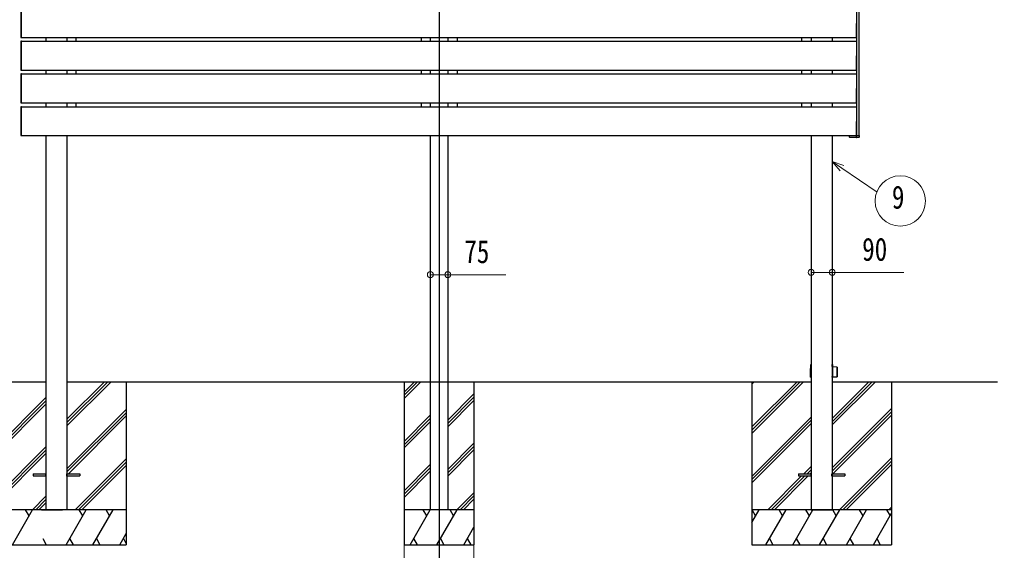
# Model space of a CAD drawing. Units: millimetres, scale not verified. Extents: x -12615 to 12615, y -8910 to 8910.
# Drawn here: x -7017 to -2816, y -5300 to -3019 of the extents above; entities that cross this region are included whole.
import ezdxf
from ezdxf.enums import TextEntityAlignment as Align

# ---------------------------------------------------------------- set-up
doc = ezdxf.new("R2010")
doc.units = ezdxf.units.MM
doc.header["$LTSCALE"] = 50
for name, color, linetype in [('0-4_YKK_12', 2, 'Continuous'), ('0-5_YKK_13', 4, 'Continuous'), ('0-6_YKK_A1', 4, 'Continuous')]:
    doc.layers.add(name, color=color, linetype=linetype)
doc.layers.add('0-7_YKK_D', color=6, linetype='Continuous', lineweight=18)
doc.styles.add('ＭＳ ゴシック', font='')
doc.styles.get('ＭＳ ゴシック').set_extended_font_data('MS Gothic')

msp = doc.modelspace()

# ---------------------------------------------------------------- linework, layer by layer
at = {"layer": '0-4_YKK_12'}
msp.add_line((-5214.85, -1834.91), (-5214.85, -5381.28), dxfattribs=at)
at = {"layer": '0-5_YKK_13'}
for p, q in [((-7011.85, -2973.09), (-7011.85, -3094.91)), ((-7009.35, -3095), (-7009.35, -2973)), ((-7011.85, -3094.91), (-7011.85, -3095.21)), ((-7010.91, -3096.2), (-7009.35, -3096.3)), ((-7009.35, -3096.3), (-7009.35, -3095)), ((-7011.85, -3112.79), (-7011.85, -3113.09)), ((-7011.85, -3113.09), (-7011.85, -3234.91)), ((-7009.35, -3235), (-7009.35, -3113)), ((-7011.85, -3234.91), (-7011.85, -3235.21)), ((-7009.35, -3236.3), (-7009.35, -3235)), ((-7011.85, -3252.79), (-7011.85, -3253.09)), ((-7011.85, -3253.09), (-7011.85, -3374.91)), ((-7010.91, -3236.2), (-7009.35, -3236.3)), ((-7009.35, -3375), (-7009.35, -3253)), ((-7011.85, -3374.91), (-7011.85, -3375.21)), ((-7011.85, -3394.19), (-7011.85, -3394.49)), ((-7011.85, -3394.49), (-7011.85, -3516.31)), ((-7010.91, -3376.2), (-7009.35, -3376.3)), ((-7009.35, -3376.3), (-7009.35, -3375)), ((-7009.35, -3516.4), (-7009.35, -3394.4)), ((-7011.85, -3516.31), (-7011.85, -3516.61)), ((-7010.91, -3517.6), (-7009.35, -3517.7)), ((-7009.35, -3517.7), (-7009.35, -3516.4))]:
    msp.add_line(p, q, dxfattribs=at)
for points in [[(-7009.35, -3113), (-7009.35, -3111.7), (-7010.91, -3111.8)], [(-7009.35, -3253), (-7009.35, -3251.7), (-7010.91, -3251.8)], [(-7009.35, -3394.4), (-7009.35, -3393.1), (-7010.91, -3393.2)]]:
    msp.add_lwpolyline(points, dxfattribs=at)
for centre, start, end in [((-7010.85, -3095.21), 180, 266.5), ((-7010.85, -3112.79), 93.5, 180), ((-7010.85, -3235.21), 180, 266.5), ((-7010.85, -3252.79), 93.5, 180), ((-7010.85, -3375.21), 180, 266.5), ((-7010.85, -3394.19), 93.5, 180), ((-7010.85, -3516.61), 180, 266.5)]:
    msp.add_arc(centre, 1, start, end, dxfattribs=at)
at = {"layer": '0-6_YKK_A1'}
for p, q in [((-3419.85, -3517.4), (-3419.85, -1852)), ((-3409.85, -3517.4), (-3409.85, -1852)), ((-7009.35, -3096), (-7009.35, -2972)), ((-6904.05, -3096), (-6904.05, -3112)), ((-6813.65, -3096), (-6813.65, -3112)), ((-6773.65, -3112), (-6773.65, -3096)), ((-5292.35, -3096), (-5292.35, -3112)), ((-5252.35, -3096), (-5252.35, -3112)), ((-5177.35, -3096), (-5177.35, -3112)), ((-5137.35, -3096), (-5137.35, -3112)), ((-3656.05, -3112), (-3656.05, -3096)), ((-3616.05, -3096), (-3616.05, -3112)), ((-3525.65, -3096), (-3525.65, -3112)), ((-7009.35, -3112), (-3420.35, -3112)), ((-7009.35, -3236), (-7009.35, -3112)), ((-7009.35, -3252), (-3420.35, -3252)), ((-7009.35, -3376), (-7009.35, -3252)), ((-6904.05, -3236), (-6904.05, -3252)), ((-6813.65, -3236), (-6813.65, -3252)), ((-6773.65, -3252), (-6773.65, -3236)), ((-5292.35, -3236), (-5292.35, -3252)), ((-5252.35, -3236), (-5252.35, -3252)), ((-5177.35, -3236), (-5177.35, -3252)), ((-5137.35, -3236), (-5137.35, -3252)), ((-3656.05, -3252), (-3656.05, -3236)), ((-3616.05, -3236), (-3616.05, -3252)), ((-3525.65, -3236), (-3525.65, -3252)), ((-7009.35, -3393.4), (-3420.35, -3393.4)), ((-7009.35, -3517.4), (-7009.35, -3393.4)), ((-6904.05, -3376), (-6904.05, -3393.4)), ((-6813.65, -3376), (-6813.65, -3393.4)), ((-6773.65, -3392), (-6773.65, -3376)), ((-5292.35, -3376), (-5292.35, -3392)), ((-5252.35, -3376), (-5252.35, -3393.4)), ((-5177.35, -3376), (-5177.35, -3393.4)), ((-5137.35, -3376), (-5137.35, -3392)), ((-3656.05, -3392), (-3656.05, -3376)), ((-3616.05, -3376), (-3616.05, -3393.4)), ((-3525.65, -3376), (-3525.65, -3393.4)), ((-6904.05, -3517.4), (-6904.05, -5125)), ((-6813.65, -3517.4), (-6813.65, -5125)), ((-5252.35, -3517.4), (-5252.35, -5125)), ((-5177.35, -3517.4), (-5177.35, -5125)), ((-3525.65, -3517.4), (-3525.65, -5125)), ((-3422.75, -3524.9), (-3450.76, -3524.9)), ((-3449.85, -3517.4), (-3409.85, -3517.4)), ((-3423.16, -3517.4), (-3422.16, -3517.4)), ((-3422.75, -3524.9), (-3420.76, -3524.9)), ((-3410.85, -3524.9), (-3420.76, -3524.9)), ((-3410.85, -3517.4), (-3409.85, -3517.4)), ((-3409.85, -3517.4), (-3409.85, -3523.9)), ((-3617.35, -4532.75), (-3618.35, -4532.75)), ((-3617.77, -4500.5), (-3617.07, -4500.5)), ((-3617.07, -4500.8), (-3617.35, -4532.75)), ((-3616.05, -4532.75), (-3617.35, -4532.75)), ((-3617.35, -4532.75), (-3617.16, -4554.7)), ((-3617.07, -4500.5), (-3616.05, -4500.5)), ((-3617.07, -4500.5), (-3617.07, -4500.8)), ((-3616.05, -4500.8), (-3617.07, -4500.8)), ((-3525.13, -4500.8), (-3525.65, -4500.8)), ((-3523.85, -4532.75), (-3525.65, -4532.75)), ((-3525.13, -4500.5), (-3525.13, -4500.8)), ((-3524.97, -4519.21), (-3525.13, -4500.8)), ((-3524.13, -4500.8), (-3523.98, -4518.09)), ((-3504.15, -4511.74), (-3524.04, -4511.4)), ((-3523.73, -4519.24), (-3523.85, -4532.75)), ((-3523.85, -4532.75), (-3523.73, -4546.26)), ((-3504.15, -4532.75), (-3504.15, -4511.74)), ((-3504.15, -4553.76), (-3504.15, -4532.75)), ((-3503.85, -4512.04), (-3503.85, -4553.46)), ((-7128.65, -4575), (-6904.05, -4575)), ((-6813.65, -4764.63), (-6624.02, -4575)), ((-6813.65, -4750.49), (-6638.16, -4575)), ((-6813.65, -4736.35), (-6652.31, -4575)), ((-6813.65, -4575), (-3616.05, -4575)), ((-6558.85, -4575), (-6558.85, -5275)), ((-5364.85, -4575), (-5364.85, -5275)), ((-5364.85, -4618.98), (-5320.87, -4575)), ((-5364.85, -4633.12), (-5306.73, -4575)), ((-5364.85, -4647.26), (-5292.59, -4575)), ((-5064.85, -4575), (-5064.85, -5275)), ((-3870.85, -4575), (-3870.85, -5275)), ((-3870.85, -4769.18), (-3676.67, -4575)), ((-3870.85, -4783.32), (-3662.53, -4575)), ((-3870.85, -4797.46), (-3648.39, -4575)), ((-3870.85, -4585.33), (-3860.52, -4575)), ((-3617.16, -4554.7), (-3616.05, -4554.7)), ((-3617.16, -4555), (-3617.16, -4554.7)), ((-3525.65, -4554.7), (-3525.04, -4554.7)), ((-3525.04, -4555), (-3525.65, -4555)), ((-3525.65, -4760.63), (-3340.02, -4575)), ((-3525.65, -4746.49), (-3354.16, -4575)), ((-3525.65, -4732.35), (-3368.31, -4575)), ((-3525.65, -4575), (-2815.56, -4575)), ((-3525.04, -4554.7), (-3524.97, -4546.29)), ((-3525.04, -4555), (-3525.04, -4554.7)), ((-3524.34, -4555), (-3525.04, -4555)), ((-3523.98, -4547.41), (-3524.04, -4554.7)), ((-3524.04, -4554.1), (-3504.15, -4553.76)), ((-3270.85, -4575), (-3270.85, -5275)), ((-7128.65, -4867.24), (-6904.05, -4642.64)), ((-7128.65, -4881.38), (-6904.05, -4656.79)), ((-5177.35, -4739.85), (-5064.85, -4627.35)), ((-5177.35, -4753.99), (-5064.85, -4641.49)), ((-5177.35, -4768.13), (-5064.85, -4655.63)), ((-7128.65, -4895.53), (-6904.05, -4670.93)), ((-6813.65, -4948.48), (-6558.85, -4693.68)), ((-3525.65, -4944.48), (-3270.85, -4689.68)), ((-3525.65, -4958.62), (-3270.85, -4703.82)), ((-6813.65, -4962.62), (-6558.85, -4707.82)), ((-6807.39, -4970.5), (-6558.85, -4721.96)), ((-5364.85, -4831.11), (-5252.35, -4718.61)), ((-5364.85, -4845.25), (-5252.35, -4732.75)), ((-5364.85, -4859.39), (-5252.35, -4746.9)), ((-3870.85, -4981.31), (-3616.05, -4726.51)), ((-3870.85, -4995.45), (-3616.05, -4740.65)), ((-3523.39, -4970.5), (-3270.85, -4717.96)), ((-3870.85, -5009.59), (-3616.05, -4754.79)), ((-7128.65, -5079.37), (-6904.05, -4854.77)), ((-7128.65, -5093.51), (-6904.05, -4868.92)), ((-5177.35, -4951.98), (-5064.85, -4839.48)), ((-5177.35, -4966.12), (-5064.85, -4853.62)), ((-5177.35, -4980.26), (-5064.85, -4867.76)), ((-7128.65, -5107.66), (-6904.05, -4883.06)), ((-6778.04, -5125), (-6558.85, -4905.81)), ((-3494.04, -5125), (-3270.85, -4901.81)), ((-3479.9, -5125), (-3270.85, -4915.95)), ((-6763.9, -5125), (-6558.85, -4919.95)), ((-6749.76, -5125), (-6558.85, -4934.09)), ((-5364.85, -5043.24), (-5252.35, -4930.74)), ((-5364.85, -5057.38), (-5252.35, -4944.88)), ((-3647.91, -4970.5), (-3616.05, -4938.64)), ((-3633.77, -4970.5), (-3616.05, -4952.78)), ((-3465.76, -5125), (-3270.85, -4930.09)), ((-6958.91, -4970.5), (-6958.91, -4979.5)), ((-6958.91, -4970.5), (-6903.91, -4970.5)), ((-6958.91, -4979.5), (-6903.91, -4979.5)), ((-6904.05, -4979.99), (-6904.05, -4970.01)), ((-6813.91, -4970.5), (-6758.91, -4970.5)), ((-6813.91, -4979.5), (-6758.91, -4979.5)), ((-6813.65, -4979.99), (-6813.65, -4970.01)), ((-6813.65, -4981.62), (-6811.53, -4979.5)), ((-6758.91, -4970.5), (-6758.91, -4979.5)), ((-5364.85, -5071.53), (-5252.35, -4959.03)), ((-3802.41, -5125), (-3656.91, -4979.5)), ((-3788.27, -5125), (-3642.77, -4979.5)), ((-3774.13, -5125), (-3628.63, -4979.5)), ((-3670.91, -4970.5), (-3670.91, -4979.5)), ((-3670.91, -4970.5), (-3615.91, -4970.5)), ((-3670.91, -4979.5), (-3615.91, -4979.5)), ((-3619.63, -4970.5), (-3616.05, -4966.93)), ((-3614.25, -4970), (-3616.05, -4970)), ((-3616.05, -4979.99), (-3616.05, -4970.01)), ((-3616.05, -4980), (-3614.25, -4980)), ((-3614.25, -4979.99), (-3614.25, -4970.01)), ((-3525.65, -4970), (-3527.45, -4970)), ((-3527.45, -4979.99), (-3527.45, -4970.01)), ((-3527.45, -4980), (-3525.65, -4980)), ((-3525.91, -4970.5), (-3470.91, -4970.5)), ((-3525.91, -4979.5), (-3470.91, -4979.5)), ((-3525.65, -4979.99), (-3525.65, -4970.01)), ((-3470.91, -4970.5), (-3470.91, -4979.5)), ((-6962.15, -5125), (-6904.05, -5066.91)), ((-6948, -5125), (-6904.05, -5081.05)), ((-5138.24, -5125), (-5064.85, -5051.61)), ((-5124.1, -5125), (-5064.85, -5065.75)), ((-5109.96, -5125), (-5064.85, -5079.89)), ((-6558.85, -5125), (-7473.85, -5125)), ((-7048.22, -5275), (-6961.62, -5125)), ((-6976.62, -5150.98), (-6991.62, -5125)), ((-6933.86, -5125), (-6904.05, -5095.19)), ((-6923.05, -5125), (-6922.55, -5125)), ((-6922.55, -5125), (-6833.15, -5125)), ((-6833.15, -5125), (-6832.65, -5125)), ((-6817.28, -5275), (-6730.68, -5125)), ((-6745.68, -5150.98), (-6760.68, -5125)), ((-6701.81, -5275), (-6615.21, -5125)), ((-6630.21, -5150.98), (-6645.21, -5125)), ((-5064.85, -5125), (-5364.85, -5125)), ((-5339.37, -5275), (-5252.76, -5125)), ((-5267.76, -5150.98), (-5282.76, -5125)), ((-5223.9, -5275), (-5137.29, -5125)), ((-5152.29, -5150.98), (-5167.29, -5125)), ((-3270.85, -5125), (-3870.85, -5125)), ((-3870.85, -5179.3), (-3839.5, -5125)), ((-3854.5, -5150.98), (-3869.5, -5125)), ((-3810.64, -5275), (-3724.03, -5125)), ((-3739.03, -5150.98), (-3754.04, -5125)), ((-3695.17, -5275), (-3608.56, -5125)), ((-3623.56, -5150.98), (-3638.56, -5125)), ((-3579.7, -5275), (-3493.09, -5125)), ((-3526.15, -5125), (-3525.65, -5125)), ((-3508.09, -5150.98), (-3523.09, -5125)), ((-3464.23, -5275), (-3377.62, -5125)), ((-3392.62, -5150.98), (-3407.62, -5125)), ((-3292.15, -5125), (-3277.15, -5150.98)), ((-3281.91, -5125), (-3270.85, -5113.94)), ((-3348.76, -5275), (-3270.85, -5140.07)), ((-5108.43, -5275), (-5064.85, -5199.53)), ((-6917.75, -5249.02), (-6902.75, -5275)), ((-6802.28, -5249.02), (-6787.28, -5275)), ((-6686.81, -5249.02), (-6671.81, -5275)), ((-6586.34, -5275), (-6558.85, -5227.39)), ((-6571.34, -5249.02), (-6558.85, -5270.65)), ((-5324.37, -5249.02), (-5309.37, -5275)), ((-5208.9, -5249.02), (-5193.9, -5275)), ((-5093.43, -5249.02), (-5078.43, -5275)), ((-3795.64, -5249.02), (-3780.64, -5275)), ((-3680.17, -5249.02), (-3665.17, -5275)), ((-3564.7, -5249.02), (-3549.7, -5275)), ((-3449.23, -5249.02), (-3434.23, -5275)), ((-3333.76, -5249.02), (-3318.76, -5275)), ((-7473.85, -5275), (-6558.85, -5275)), ((-5364.85, -5275), (-5064.85, -5275)), ((-3870.85, -5275), (-3270.85, -5275))]:
    msp.add_line(p, q, dxfattribs=at)
for points in [[(-7009.35, -3096), (-3420.73, -3096), (-3420.35, -2972)], [(-7009.35, -3236), (-3420.73, -3236), (-3420.35, -3112)], [(-7009.35, -3376), (-3420.73, -3376), (-3420.35, -3252)], [(-7009.35, -3517.4), (-3420.73, -3517.4), (-3420.35, -3393.4)], [(-3616.05, -3517.4), (-3616.05, -5125), (-3615.55, -5125), (-3526.15, -5125)], [(-3451.76, -3523.96), (-3452.16, -3517.4), (-3451.16, -3517.4), (-3423.16, -3517.4)], [(-3421.76, -3523.96), (-3422.16, -3517.4), (-3421.16, -3517.4), (-3410.85, -3517.4)], [(-3618.16, -4554.7), (-3618.35, -4532.75), (-3618.07, -4500.8)], [(-3525.65, -4500.5), (-3525.13, -4500.5), (-3524.43, -4500.5)], [(-3524.97, -4519.21), (-3523.97, -4519.24), (-3523.73, -4519.24)], [(-3616.05, -4555), (-3617.16, -4555), (-3617.86, -4555)], [(-3524.97, -4546.29), (-3523.97, -4546.26), (-3523.73, -4546.26)]]:
    msp.add_lwpolyline(points, dxfattribs=at)
for centre, radius, start, end in [((-3450.76, -3523.9), 1, 183.5, 270), ((-3420.76, -3523.9), 1, 183.5, 270), ((-3410.85, -3523.9), 1, 270, 0), ((-3617.77, -4500.8), 0.3, 90, 179.5), ((-3525.01, -4518.17), 1.04, 272.34943, 4.76455), ((-3524.43, -4500.8), 0.3, 0.5, 90), ((-3504.15, -4512.04), 0.3, 0, 89), ((-3617.86, -4554.7), 0.3, 180.5, 270), ((-3525.03, -4547.34), 1.05, 356.22953, 86.65649), ((-3524.34, -4554.7), 0.3, 270, 359.5), ((-3504.15, -4553.46), 0.3, 271, 0)]:
    msp.add_arc(centre, radius, start, end, dxfattribs=at)
for centre, start_param, end_param in [((-3617.07, -4500.8), 4.7124491, 6.2831693), ((-3525.13, -4500.8), 3.1416086, 4.7123288), ((-3617.16, -4554.7), 0.000016, 1.5707362), ((-3525.04, -4554.7), 1.5708565, 3.1415767)]:
    msp.add_ellipse(centre, major_axis=(-1, 0), ratio=0.002618, start_param=start_param, end_param=end_param, dxfattribs=at)
at = {"layer": '0-7_YKK_D'}
for p, q in [((-5252.35, -4098.21), (-5252.35, -4115.84)), ((-5177.35, -4101.32), (-5177.35, -4115.84)), ((-5364.85, -5224.33), (-5364.85, -5576)), ((-5064.85, -5224.33), (-5064.85, -5576))]:
    msp.add_line(p, q, dxfattribs=at)
for points in [[(-3491.24, -3668.74), (-3525.65, -3628.7), (-3475.83, -3646.17)], [(-3525.65, -3628.7), (-3483.53, -3657.45), (-3333.05, -3760.19)], [(-5252.35, -4114.84), (-5177.35, -4114.84), (-4927.95, -4114.84)], [(-3616.05, -4104.84), (-3525.65, -4104.84), (-3218.45, -4104.84)]]:
    msp.add_lwpolyline(points, dxfattribs=at)
for centre, radius in [((-3233, -3798.15), 108), ((-5252.35, -4114.84), 12.75), ((-5177.35, -4114.84), 12.75), ((-3616.05, -4104.84), 12.75), ((-3525.65, -4104.84), 12.75)]:
    msp.add_circle(centre, radius, dxfattribs=at)

# ---------------------------------------------------------------- texts
at = {"layer": '0-7_YKK_D', "style": 'ＭＳ ゴシック', "width": 0.8}
for s, p in [('9', (-3269, -3860.85)), ('75', (-5106.35, -4094.84)), ('90', (-3396.85, -4084.84))]:
    msp.add_text(s, height=98.97, dxfattribs=at).set_placement(p, align=Align.BOTTOM_LEFT)

doc.saveas('drawing.dxf')
